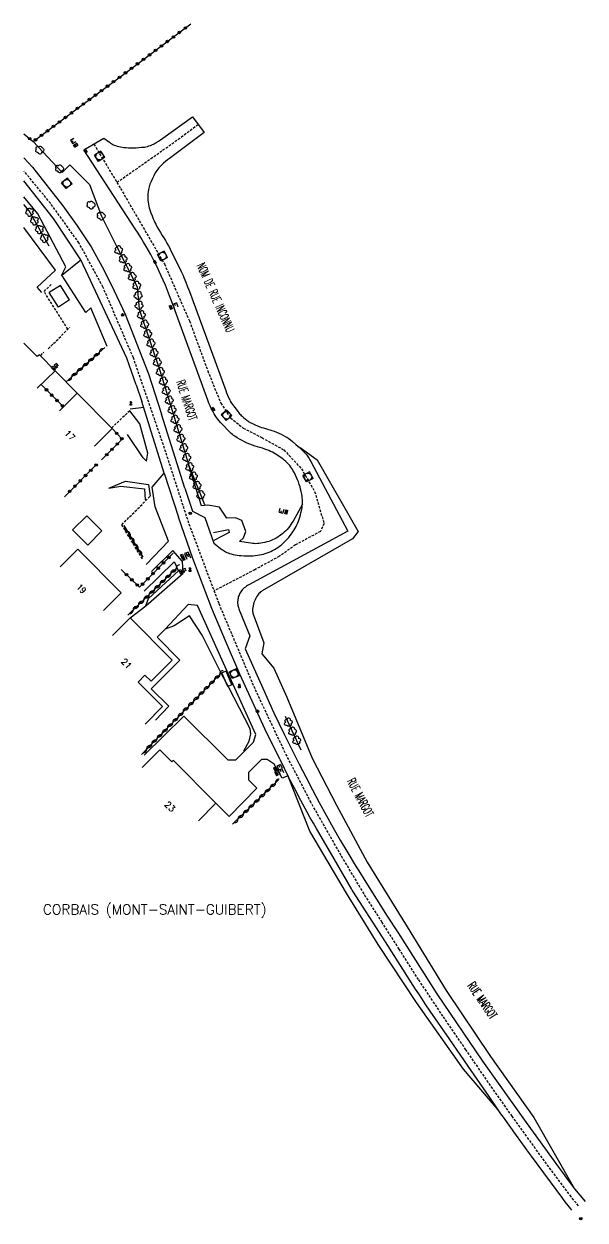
# Model space of a CAD drawing. Header units: millimetres. Extents: x 170000 to 170493, y 147002 to 147997.
# Drawn here: x 170000 to 170112.5, y 147683.9 to 147923.7 of the extents above; entities that cross this region are included whole.
import ezdxf
from ezdxf.enums import TextEntityAlignment as Align

# ---------------------------------------------------------------- set-up
doc = ezdxf.new("R2010")
doc.units = ezdxf.units.MM
doc.linetypes.add('DASHED', pattern=[0.75, 0.5, -0.25])
doc.layers.get('0').update_dxf_attribs({"linetype": 'CONTINUOUS'})
for name, color, linetype in [('w0001', 6, 'DASHED'), ('w0008', 7, 'CONTINUOUS'), ('w0014', 7, 'CONTINUOUS'), ('w0100', 7, 'CONTINUOUS'), ('w0103', 1, 'CONTINUOUS'), ('w0112', 1, 'DASHED'), ('w0210', 2, 'CONTINUOUS'), ('w0211', 2, 'CONTINUOUS'), ('w0212', 2, 'CONTINUOUS'), ('w0213', 2, 'CONTINUOUS'), ('w0300', 7, 'CONTINUOUS'), ('w0301', 7, 'CONTINUOUS'), ('w0302', 3, 'CONTINUOUS'), ('w0310', 3, 'CONTINUOUS'), ('w0322', 7, 'CONTINUOUS'), ('w0323', 7, 'CONTINUOUS'), ('w0400', 7, 'CONTINUOUS'), ('w0420', 7, 'CONTINUOUS'), ('w0425', 7, 'CONTINUOUS'), ('w0430', 7, 'CONTINUOUS'), ('w0432', 7, 'CONTINUOUS'), ('w0856', 7, 'CONTINUOUS'), ('w0980', 7, 'CONTINUOUS'), ('w0989', 7, 'CONTINUOUS'), ('w0991', 7, 'CONTINUOUS')]:
    doc.layers.add(name, color=color, linetype=linetype)
doc.styles.get("Standard").update_dxf_attribs({"font": 'romans.shx', "width": 0.85})

# ---------------------------------------------------------------- blocks, each defined once
blk = doc.blocks.new('T430')
for p, q in [((-0.4, 1.4), (0.4, 1.4)), ((-0.4, 1.4), (-0.4, 0.6)), ((-0.4, 1), (0, 1)), ((-0.4, 0.6), (0.4, 0.6)), ((-0.4, 0.2), (0.4, 0.2)), ((-0.4, -0.2), (-0.4, 0.2)), ((-0.4, -0.2), (0.4, 0.2)), ((0.4, 0.2), (0.4, -0.2)), ((-0.4, -0.2), (0.4, -0.2))]:
    blk.add_line(p, q)
blk = doc.blocks.new('T420')
for p, q in [((0.75, 0.75), (-0.75, 0.75)), ((-0.75, 0.75), (-0.75, -0.75)), ((0.75, 0.75), (0.75, -0.75)), ((0.75, -0.75), (-0.75, -0.75))]:
    blk.add_line(p, q)
blk.add_ellipse((0, 0), major_axis=(-0.53, 0.53), ratio=1, start_param=3.926991, end_param=10.210176)
blk = doc.blocks.new('T400')
for p, q in [((-0.15, 0.3), (0.15, 0.3)), ((-0.15, -0.25), (-0.15, 0.3)), ((-0.15, 0.15), (0.15, 0.15)), ((-0.15, 0), (0.15, 0)), ((0.15, 0.3), (0.15, -0.25)), ((-0.15, -0.15), (0.15, -0.15)), ((-0.15, -0.25), (-0.15, -0.3)), ((-0.15, -0.3), (0.15, -0.3)), ((0.15, -0.3), (0.15, -0.25))]:
    blk.add_line(p, q)
blk = doc.blocks.new('T856')
for p, q in [((-0.125, 0), (0.125, 0)), ((0, 0.125), (0, -0.125))]:
    blk.add_line(p, q)
blk.add_ellipse((0, 0), major_axis=(-0.177, 0.177), ratio=1, start_param=3.9269908, end_param=10.2101761)
blk = doc.blocks.new('T432')
for p, q in [((-0.4, 0.2), (0.4, 0.2)), ((-0.4, -0.2), (-0.4, 0.2)), ((-0.4, -0.2), (0.4, 0.2)), ((0.3, 1.1), (-0.3, 1.1)), ((-0.3, 1.1), (-0.3, 0.5)), ((-0.3, 0.5), (0.3, 0.5)), ((0.3, 0.8), (0, 0.8)), ((0.3, 0.5), (0.3, 0.8)), ((0.4, 0.2), (0.4, -0.2)), ((-0.4, -0.2), (0.4, -0.2))]:
    blk.add_line(p, q)
blk = doc.blocks.new('T425')
for p, q in [((-0.15, 0.6), (0.15, 0.6)), ((-0.15, 0.6), (-0.15, 0.3)), ((-0.15, 0.3), (0.15, 0.3)), ((-0.15, 0.15), (0.15, 0.15)), ((-0.15, -0.15), (-0.15, 0.15)), ((0, 0.45), (0.15, 0.45)), ((0.15, 0.45), (0.15, 0.3)), ((0.15, 0.15), (0.15, -0.15)), ((0.15, -0.15), (-0.15, -0.15))]:
    blk.add_line(p, q)
blk.add_ellipse((0, 0), major_axis=(-0.106, 0.106), ratio=1, start_param=3.926991, end_param=10.210176)
blk = doc.blocks.new('T301')
for p, q in [((-0.8, 0.51), (-0.86, 0.34)), ((-0.86, 0.34), (-0.86, 0.17)), ((-0.86, 0.17), (-0.74, 0.06)), ((-0.69, 0.63), (-0.8, 0.51)), ((-0.8, -0.06), (-0.74, 0.06)), ((-0.74, 0.06), (-0.69, 0.11)), ((-0.57, 0.69), (-0.69, 0.63)), ((-0.46, 0.69), (-0.57, 0.69)), ((-0.29, 0.63), (-0.46, 0.69)), ((-0.29, 0.63), (-0.17, 0.74)), ((-0.23, 0.57), (-0.29, 0.63)), ((-0.17, 0.74), (-0.06, 0.8)), ((-0.06, 0.8), (0.06, 0.8)), ((0.06, 0.8), (0.23, 0.74)), ((0.23, 0.74), (0.34, 0.63)), ((0.34, 0.63), (0.4, 0.51)), ((0.46, 0.46), (0.34, 0.46)), ((0.4, 0.51), (0.4, 0.46)), ((0.57, 0.4), (0.46, 0.46)), ((0.57, 0.4), (0.69, 0.29)), ((0.69, 0.29), (0.74, 0.17)), ((0.74, 0.06), (0.69, -0.17)), ((0.74, 0.17), (0.74, 0.06)), ((-0.8, -0.17), (-0.8, -0.06)), ((-0.8, -0.23), (-0.8, -0.17)), ((-0.74, -0.34), (-0.8, -0.23)), ((-0.69, -0.4), (-0.74, -0.34)), ((-0.51, -0.46), (-0.69, -0.4)), ((-0.4, -0.46), (-0.51, -0.46)), ((-0.4, -0.46), (-0.34, -0.46)), ((-0.34, -0.46), (-0.34, -0.4)), ((-0.34, -0.51), (-0.34, -0.46)), ((-0.29, -0.63), (-0.34, -0.51)), ((-0.17, -0.74), (-0.29, -0.63)), ((-0.06, -0.8), (-0.17, -0.74)), ((0.06, -0.8), (-0.06, -0.8)), ((0.17, -0.74), (0.06, -0.8)), ((0.23, -0.69), (0.17, -0.74)), ((0.29, -0.46), (0.23, -0.46)), ((0.29, -0.63), (0.23, -0.69)), ((0.46, -0.4), (0.29, -0.46)), ((0.34, -0.51), (0.29, -0.63)), ((0.34, -0.51), (0.34, -0.46)), ((0.57, -0.34), (0.46, -0.4)), ((0.63, -0.29), (0.57, -0.34)), ((0.69, -0.17), (0.63, -0.29))]:
    blk.add_line(p, q)
blk = doc.blocks.new('T300')
for p, q in [((-0.8, 0.51), (-0.86, 0.34)), ((-0.86, 0.34), (-0.86, 0.17)), ((-0.86, 0.17), (-0.74, 0.06)), ((-0.69, 0.63), (-0.8, 0.51)), ((-0.8, -0.06), (-0.74, 0.06)), ((-0.74, 0.06), (-0.69, 0.11)), ((-0.57, 0.69), (-0.69, 0.63)), ((-0.46, 0.69), (-0.57, 0.69)), ((-0.29, 0.63), (-0.46, 0.69)), ((-0.29, 0.63), (-0.17, 0.74)), ((-0.23, 0.57), (-0.29, 0.63)), ((-0.17, 0.74), (-0.06, 0.8)), ((-0.06, 0.8), (0.06, 0.8)), ((0.06, 0.8), (0.23, 0.74)), ((0.23, 0.74), (0.34, 0.63)), ((0.34, 0.63), (0.4, 0.51)), ((0.46, 0.46), (0.34, 0.46)), ((0.4, 0.51), (0.4, 0.46)), ((0.57, 0.4), (0.46, 0.46)), ((0.57, 0.4), (0.69, 0.29)), ((0.69, 0.29), (0.74, 0.17)), ((0.74, 0.06), (0.69, -0.17)), ((0.74, 0.17), (0.74, 0.06)), ((-0.8, -0.17), (-0.8, -0.06)), ((-0.8, -0.23), (-0.8, -0.17)), ((-0.74, -0.34), (-0.8, -0.23)), ((-0.69, -0.4), (-0.74, -0.34)), ((-0.51, -0.46), (-0.69, -0.4)), ((-0.4, -0.46), (-0.51, -0.46)), ((-0.4, -0.46), (-0.34, -0.46)), ((-0.34, -0.46), (-0.34, -0.4)), ((-0.34, -0.51), (-0.34, -0.46)), ((-0.29, -0.63), (-0.34, -0.51)), ((-0.17, -0.74), (-0.29, -0.63)), ((-0.06, -0.8), (-0.17, -0.74)), ((0.06, -0.8), (-0.06, -0.8)), ((0.17, -0.74), (0.06, -0.8)), ((0.23, -0.69), (0.17, -0.74)), ((0.29, -0.46), (0.23, -0.46)), ((0.29, -0.63), (0.23, -0.69)), ((0.46, -0.4), (0.29, -0.46)), ((0.34, -0.51), (0.29, -0.63)), ((0.34, -0.51), (0.34, -0.46)), ((0.57, -0.34), (0.46, -0.4)), ((0.63, -0.29), (0.57, -0.34)), ((0.69, -0.17), (0.63, -0.29))]:
    blk.add_line(p, q)
blk = doc.blocks.new('t322o')
at = {"color": 0, "linetype": 'Continuous'}
for radius in [0.25, 0.15]:
    blk.add_circle((0, 0), radius, dxfattribs=at)
blk = doc.blocks.new('t310o')
at = {"color": 0, "linetype": 'Continuous'}
for centre, start, end in [((-0.5, 0.38), 216.8699, 323.1304), ((0.5, -0.37), 36.8699, 143.1303)]:
    blk.add_arc(centre, 0.625, start, end, dxfattribs=at)
blk = doc.blocks.new('t302o')
for p, q in [((-0.8, 0.51), (-0.86, 0.34)), ((-0.86, 0.34), (-0.86, 0.17)), ((-0.86, 0.17), (-0.74, 0.06)), ((-0.69, 0.63), (-0.8, 0.51)), ((-0.8, -0.06), (-0.74, 0.06)), ((-0.74, 0.06), (-0.69, 0.11)), ((-0.57, 0.69), (-0.69, 0.63)), ((-0.46, 0.69), (-0.57, 0.69)), ((-0.29, 0.63), (-0.46, 0.69)), ((-0.29, 0.63), (-0.17, 0.74)), ((-0.23, 0.57), (-0.29, 0.63)), ((-0.17, 0.74), (-0.06, 0.8)), ((-0.06, 0.8), (0.06, 0.8)), ((0.06, 0.8), (0.23, 0.74)), ((0.23, 0.74), (0.34, 0.63)), ((0.34, 0.63), (0.4, 0.51)), ((0.46, 0.46), (0.34, 0.46)), ((0.4, 0.51), (0.4, 0.46)), ((0.57, 0.4), (0.46, 0.46)), ((0.57, 0.4), (0.69, 0.29)), ((0.69, 0.29), (0.74, 0.17)), ((0.74, 0.06), (0.69, -0.17)), ((0.74, 0.17), (0.74, 0.06)), ((-0.8, -0.17), (-0.8, -0.06)), ((-0.8, -0.23), (-0.8, -0.17)), ((-0.74, -0.34), (-0.8, -0.23)), ((-0.69, -0.4), (-0.74, -0.34)), ((-0.51, -0.46), (-0.69, -0.4)), ((-0.4, -0.46), (-0.51, -0.46)), ((-0.4, -0.46), (-0.34, -0.46)), ((-0.34, -0.46), (-0.34, -0.4)), ((-0.34, -0.51), (-0.34, -0.46)), ((-0.29, -0.63), (-0.34, -0.51)), ((-0.17, -0.74), (-0.29, -0.63)), ((-0.06, -0.8), (-0.17, -0.74)), ((0.06, -0.8), (-0.06, -0.8)), ((0.17, -0.74), (0.06, -0.8)), ((0.23, -0.69), (0.17, -0.74)), ((0.29, -0.46), (0.23, -0.46)), ((0.29, -0.63), (0.23, -0.69)), ((0.46, -0.4), (0.29, -0.46)), ((0.34, -0.51), (0.29, -0.63)), ((0.34, -0.51), (0.34, -0.46)), ((0.57, -0.34), (0.46, -0.4)), ((0.63, -0.29), (0.57, -0.34)), ((0.69, -0.17), (0.63, -0.29))]:
    blk.add_line(p, q)
blk = doc.blocks.new('t323o')
at = {"color": 0, "linetype": 'Continuous'}
for radius in [0.25, 0.15]:
    blk.add_circle((0, 0), radius, dxfattribs=at)

msp = doc.modelspace()

# ---------------------------------------------------------------- linework, layer by layer
at = {"layer": 'w0001'}
for points in [[(170034.96, 147903.48), (170031.28, 147900.74), (170027.66, 147898.17)], [(170014.02, 147899.6), (170019.38, 147890.7), (170028.16, 147875.56), (170033.2, 147864.13), (170036.85, 147854.16), (170039.46, 147847.66), (170041.44, 147844.69), (170043.96, 147842.66), (170047.7, 147840.74), (170052.13, 147838.29), (170055.65, 147834.5), (170058.3, 147829.94), (170060.18, 147823.51), (170059.44, 147821.93), (170054.48, 147819.24), (170051.23, 147816.94), (170046.27, 147814.25)], [(170027.66, 147898.17), (170018.67, 147891.87)], [(170109.74, 147688.52), (170105.69, 147693.93), (170101.24, 147700.04), (170097.9, 147704.69), (170093.55, 147710.84), (170088.64, 147718), (170084.03, 147724.73), (170079.15, 147732.06), (170075.27, 147738.17), (170071.82, 147743.54), (170068.58, 147748.63), (170063.6, 147756.98), (170057.59, 147767.53), (170052.41, 147777.52), (170046.34, 147790.35), (170039.12, 147807.46), (170033.08, 147823.58), (170027.96, 147839.31), (170021.94, 147856.76), (170015.85, 147870.95), (170011.04, 147879.79), (170005.33, 147887.73), (170000, 147894.19)], [(170046.27, 147814.25), (170038.16, 147810.02)], [(170111.21, 147686.7), (170109.74, 147688.52)]]:
    msp.add_lwpolyline(points, dxfattribs=at)
at = {"layer": 'w0008'}
for points in [[(170036.27, 147824.75), (170038.08, 147819.61), (170039.71, 147818.33), (170039.94, 147818.16), (170040.18, 147818.01), (170040.42, 147817.87), (170040.68, 147817.74), (170040.94, 147817.63), (170041.21, 147817.53), (170041.59, 147817.42), (170041.97, 147817.32), (170042.36, 147817.24), (170042.75, 147817.17), (170043.15, 147817.12), (170043.55, 147817.09), (170044.15, 147817.06), (170044.76, 147817.04), (170045.37, 147817.05), (170045.98, 147817.07), (170046.4, 147817.1), (170046.81, 147817.15), (170047.22, 147817.21), (170047.64, 147817.29), (170048.02, 147817.38), (170048.4, 147817.49), (170048.78, 147817.62), (170049.15, 147817.76), (170049.51, 147817.92), (170049.87, 147818.09), (170050.22, 147818.28), (170050.57, 147818.49), (170050.91, 147818.71), (170051.25, 147818.95), (170051.57, 147819.21), (170051.88, 147819.47), (170052.18, 147819.75), (170052.47, 147820.04), (170052.78, 147820.38), (170053.09, 147820.73), (170053.38, 147821.1), (170053.66, 147821.47), (170053.92, 147821.85), (170054.18, 147822.24), (170054.38, 147822.58), (170054.57, 147822.93), (170054.75, 147823.28), (170054.91, 147823.64), (170055.06, 147824.01), (170055.19, 147824.39), (170055.32, 147824.8), (170055.45, 147825.23), (170055.56, 147825.65), (170055.66, 147826.08), (170055.72, 147826.41), (170055.78, 147826.73), (170055.82, 147827.06), (170055.85, 147827.39), (170055.86, 147827.7), (170055.86, 147828.01), (170055.85, 147828.32), (170055.82, 147828.63), (170055.78, 147828.94), (170055.7, 147829.43), (170055.6, 147829.92), (170055.48, 147830.41), (170055.36, 147830.89), (170055.21, 147831.37), (170055.06, 147831.85), (170054.88, 147832.31), (170054.69, 147832.77), (170054.48, 147833.22), (170054.25, 147833.66), (170054, 147834.09), (170053.74, 147834.52), (170053.52, 147834.83), (170053.29, 147835.14), (170053.04, 147835.43), (170052.77, 147835.72), (170052.49, 147835.98), (170052.2, 147836.24), (170051.9, 147836.47), (170051.4, 147836.83), (170050.89, 147837.17), (170050.37, 147837.49), (170049.84, 147837.8), (170049.47, 147837.99), (170049.1, 147838.17), (170048.71, 147838.32), (170048.32, 147838.46), (170047.82, 147838.62), (170047.31, 147838.76), (170046.85, 147838.89), (170046.39, 147839.03), (170045.85, 147839.22), (170045.31, 147839.43), (170044.79, 147839.66), (170044.26, 147839.9), (170043.76, 147840.15), (170043.26, 147840.42), (170042.77, 147840.71), (170042.29, 147841.01), (170042.05, 147841.18), (170041.81, 147841.37), (170041.59, 147841.57), (170040.85, 147842.29), (170040.13, 147843.03), (170039.42, 147843.78), (170039.13, 147844.1), (170038.86, 147844.44), (170038.6, 147844.79), (170038.36, 147845.15), (170038.14, 147845.53), (170037.85, 147846.05), (170037.58, 147846.58), (170037.33, 147847.12), (170037.1, 147847.67), (170036.89, 147848.22), (170029.57, 147868.16), (170029.18, 147869.2), (170028.78, 147870.24), (170028.36, 147871.28), (170027.92, 147872.31), (170027.53, 147873.2), (170027.13, 147874.08), (170026.71, 147874.96), (170026.27, 147875.84), (170025.85, 147876.65), (170025.42, 147877.46), (170024.98, 147878.26), (170024.52, 147879.06), (170024, 147879.95), (170023.46, 147880.84), (170022.9, 147881.72), (170022.34, 147882.6), (170012.02, 147898.43), (170016.03, 147900.77), (170017.13, 147899.97), (170017.36, 147899.81), (170017.6, 147899.66), (170017.85, 147899.53), (170018.11, 147899.41), (170018.37, 147899.31), (170018.69, 147899.2), (170019.02, 147899.11), (170019.35, 147899.03), (170019.69, 147898.97), (170020.03, 147898.92), (170020.5, 147898.88), (170020.98, 147898.85), (170021.46, 147898.84), (170021.94, 147898.84), (170022.49, 147898.86), (170023.05, 147898.9), (170023.6, 147898.95), (170024.16, 147899.01), (170024.46, 147899.06), (170024.77, 147899.13), (170025.07, 147899.22), (170025.36, 147899.33), (170025.64, 147899.45), (170026.1, 147899.68), (170026.55, 147899.92), (170026.99, 147900.18), (170027.42, 147900.46), (170027.85, 147900.76), (170033.78, 147905.06), (170036.15, 147901.9), (170029.18, 147896.73), (170028.78, 147896.42), (170028.38, 147896.1), (170028, 147895.76), (170027.63, 147895.42), (170027.27, 147895.06), (170027.06, 147894.82), (170026.86, 147894.58), (170026.68, 147894.33), (170026.5, 147894.07), (170026.35, 147893.8), (170026.06, 147893.25), (170025.78, 147892.69), (170025.52, 147892.12), (170025.27, 147891.55), (170025.17, 147891.29), (170025.09, 147891.03), (170025.02, 147890.76), (170024.97, 147890.48), (170024.91, 147890.05), (170024.87, 147889.62), (170024.85, 147889.19), (170024.85, 147888.76), (170024.87, 147888.33), (170024.91, 147887.94), (170024.96, 147887.56), (170025.04, 147887.18), (170025.13, 147886.81), (170025.25, 147886.44), (170025.46, 147885.82), (170025.69, 147885.2), (170025.93, 147884.59), (170026.09, 147884.24), (170026.25, 147883.89), (170026.43, 147883.54), (170026.74, 147882.97), (170027.06, 147882.41), (170027.4, 147881.85), (170027.74, 147881.3), (170028.07, 147880.79), (170028.38, 147880.26), (170028.68, 147879.73), (170028.97, 147879.2), (170029.23, 147878.7), (170029.49, 147878.2), (170030.51, 147876.14), (170031.52, 147874.08), (170031.72, 147873.67), (170031.9, 147873.26), (170032.08, 147872.84), (170032.45, 147871.9), (170032.81, 147870.96), (170033.17, 147870.02), (170040.46, 147850.19), (170040.65, 147849.71), (170040.84, 147849.24), (170041.05, 147848.77), (170041.26, 147848.3), (170041.38, 147848.07), (170041.51, 147847.85), (170041.65, 147847.62), (170041.8, 147847.41), (170042.27, 147846.78), (170042.75, 147846.15), (170043.25, 147845.53), (170043.4, 147845.35), (170043.56, 147845.19), (170043.73, 147845.02), (170044.03, 147844.76), (170044.35, 147844.5), (170044.67, 147844.25), (170044.9, 147844.09), (170045.13, 147843.94), (170045.38, 147843.8), (170045.86, 147843.56), (170046.34, 147843.32), (170046.82, 147843.12), (170047.31, 147842.93), (170047.67, 147842.8), (170048.04, 147842.69), (170048.41, 147842.58), (170048.85, 147842.46), (170049.29, 147842.33), (170049.73, 147842.18), (170050.21, 147842.01), (170050.67, 147841.82), (170051.14, 147841.62), (170051.6, 147841.41), (170052.07, 147841.18), (170052.52, 147840.93), (170052.72, 147840.82), (170052.92, 147840.69), (170053.1, 147840.55), (170053.83, 147839.96), (170054.54, 147839.37), (170055.25, 147838.76), (170055.53, 147838.51), (170055.81, 147838.24), (170056.07, 147837.97), (170056.32, 147837.69), (170056.57, 147837.4), (170056.78, 147837.13), (170056.98, 147836.85), (170057.17, 147836.57), (170057.35, 147836.27), (170057.52, 147835.97), (170064.96, 147822), (170045.1, 147811.24), (170044.86, 147811.1), (170044.62, 147810.95), (170044.4, 147810.78), (170044.18, 147810.6), (170043.98, 147810.4), (170043.78, 147810.2), (170043.63, 147810.01), (170043.49, 147809.82), (170043.36, 147809.62), (170043.24, 147809.4), (170043.14, 147809.18), (170043.06, 147808.96), (170042.99, 147808.74), (170042.93, 147808.51), (170042.89, 147808.28), (170042.87, 147808.05), (170042.85, 147807.82), (170042.85, 147807.58), (170042.87, 147807.35), (170042.9, 147807.11), (170042.94, 147806.88), (170043, 147806.65), (170043.07, 147806.43), (170043.15, 147806.21), (170045.29, 147801), (170044.38, 147798.38), (170047.29, 147791.85)], [(170000, 147896.85), (170001.73, 147894.98), (170007.81, 147887.24), (170010.65, 147883.2), (170013.46, 147879), (170016.03, 147874.39), (170018.08, 147870.2)], [(170022.53, 147851.33), (170020.61, 147856.68), (170011.44, 147876.38), (170005.9, 147884.69), (170000.01, 147892.25), (170000, 147892.26)], [(170018.08, 147870.2), (170020.27, 147865.52)], [(170020.27, 147865.52), (170024.98, 147853.55), (170027.62, 147845.43)], [(170022.53, 147851.33), (170023.62, 147847.99)], [(170028.13, 147833.63), (170023.62, 147847.99)], [(170032.29, 147830.63), (170027.62, 147845.43)], [(170028.13, 147833.63), (170031, 147824.78)], [(170032.29, 147830.63), (170033.81, 147825.98), (170036.27, 147824.75)], [(170051.31, 147776.27), (170048.3, 147782.33), (170043.3, 147793.34), (170040.39, 147800.01), (170037.7, 147806.47), (170033.87, 147816.53), (170031, 147824.78)], [(170047.29, 147791.85), (170048.23, 147789.76), (170049.16, 147787.66), (170050.12, 147785.58), (170051.1, 147783.5), (170052.11, 147781.44), (170053.12, 147779.38), (170055.19, 147775.28), (170056.51, 147772.71), (170057.85, 147770.14), (170059.2, 147767.58), (170060.59, 147765.04), (170062, 147762.51), (170063.44, 147760), (170064.92, 147757.51), (170066.42, 147755.03), (170067.47, 147753.32), (170068.54, 147751.61), (170070.69, 147748.21), (170072.85, 147744.82), (170075.02, 147741.42)], [(170051.31, 147776.27), (170053.07, 147772.67)], [(170109.89, 147685.83), (170109.64, 147686.13), (170109.1, 147686.81), (170108.56, 147687.5), (170108.04, 147688.2), (170101.8, 147696.64), (170101.37, 147697.22), (170098.76, 147700.84), (170096.15, 147704.46), (170095.63, 147705.19), (170095.11, 147705.94), (170093.26, 147708.64), (170089.1, 147714.7), (170085.29, 147720.24), (170081.46, 147725.77), (170080.62, 147727.01), (170079.78, 147728.26), (170079.16, 147729.2), (170078.55, 147730.15), (170075.52, 147734.91), (170072.48, 147739.66), (170068.63, 147745.66), (170065.97, 147749.8), (170065.83, 147750.02), (170065.7, 147750.25), (170062.18, 147756.3), (170058.67, 147762.35), (170058.04, 147763.43), (170057.43, 147764.53), (170056.82, 147765.63), (170055.56, 147767.97), (170054.31, 147770.32), (170053.07, 147772.67)], [(170075.02, 147741.42), (170082.78, 147729.22), (170091.98, 147715.75), (170100.69, 147703.45), (170107.18, 147694.46), (170107.97, 147693.37), (170108.78, 147692.29), (170109.59, 147691.22), (170110.39, 147690.13)], [(170110.39, 147690.13), (170112.52, 147687.57)]]:
    msp.add_lwpolyline(points, dxfattribs=at)
at = {"layer": 'w0014'}
for points in [[(170016.68, 147859.01), (170013.39, 147866.77), (170012.39, 147865.85), (170007.59, 147873.29), (170011.44, 147876.38)], [(170024.03, 147846.75), (170021.29, 147846.46)], [(170024.52, 147815.32), (170028.96, 147819.96), (170029.01, 147820.01), (170026.29, 147826.89), (170025.7, 147830.84), (170028.13, 147833.63)], [(170021.29, 147804.6), (170024.45, 147807), (170031.95, 147813.55), (170031.77, 147815.9), (170029.87, 147818.12), (170025.61, 147813.87)], [(170024.14, 147777.09), (170032.09, 147784.92), (170040.87, 147776.14), (170042.46, 147776.14), (170046.01, 147779.66), (170046.47, 147781.21), (170040.33, 147794.77), (170034.79, 147807.1), (170032.92, 147807.25), (170028.3, 147802.35), (170026.71, 147800.74), (170031.24, 147796.13), (170025.54, 147790.4), (170029.03, 147786.87), (170026.4, 147784.06)], [(170052.99, 147772.9), (170051.76, 147772.46), (170050.16, 147775.29), (170048.76, 147776.23), (170047.65, 147776.23), (170045, 147773.6), (170045.02, 147772.15), (170046.73, 147770.46), (170041.13, 147764.77), (170038.51, 147767.46)]]:
    msp.add_lwpolyline(points, dxfattribs=at)
at = {"layer": 'w0100'}
for points in [[(170002.66, 147857.03), (170000, 147859.66)], [(170003.14, 147857.36), (170002.66, 147857.03)], [(170006.25, 147854.15), (170003.14, 147857.36)], [(170002.66, 147850.68), (170006.25, 147854.15)], [(170010.65, 147849.67), (170007.11, 147846.13)], [(170017.7, 147842.59), (170010.65, 147849.67)], [(170014.16, 147839.06), (170017.7, 147842.59)], [(170010.83, 147818.38), (170007.28, 147814.86)], [(170019.5, 147809.63), (170010.83, 147818.38)], [(170015.96, 147806.11), (170019.5, 147809.63)], [(170021.29, 147804.6), (170017.75, 147801.07)], [(170029.74, 147796.13), (170021.29, 147804.6)], [(170025.5, 147791.88), (170029.74, 147796.13)], [(170024.27, 147793.09), (170022.9, 147791.72)], [(170024.27, 147793.09), (170025.5, 147791.88)], [(170027.82, 147786.81), (170022.9, 147791.72)], [(170024.29, 147783.27), (170027.82, 147786.81)], [(170027.23, 147778.17), (170023.72, 147774.61)], [(170029.68, 147775.76), (170027.23, 147778.17)], [(170029.99, 147775.99), (170029.68, 147775.76)], [(170038.51, 147767.46), (170029.99, 147775.99)], [(170034.98, 147763.93), (170038.51, 147767.46)]]:
    msp.add_lwpolyline(points, dxfattribs=at)
at = {"layer": 'w0103'}
for points in [[(170007.33, 147871.25), (170005.08, 147869.82)], [(170006.92, 147866.93), (170005.08, 147869.82)], [(170009.17, 147868.36), (170007.33, 147871.25)], [(170009.17, 147868.36), (170006.92, 147866.93)], [(170012.6, 147825.06), (170009.76, 147822.22)], [(170015.64, 147822.02), (170012.6, 147825.06)], [(170012.8, 147819.18), (170009.76, 147822.22)], [(170015.64, 147822.02), (170012.8, 147819.18)], [(170040.53, 147793.92), (170039.7, 147793.57)], [(170040.88, 147790.81), (170039.7, 147793.57)], [(170041.7, 147791.16), (170040.53, 147793.92)], [(170041.7, 147791.16), (170040.88, 147790.81)]]:
    msp.add_lwpolyline(points, dxfattribs=at)
at = {"layer": 'w0112'}
for points in [[(170004.04, 147870.06), (170005.59, 147871.56)], [(170008.83, 147862.47), (170004.04, 147870.06)], [(170004.88, 147858.57), (170009.2, 147862.84)], [(170003.38, 147857.21), (170003.99, 147857.88)], [(170021.23, 147846.13), (170017.62, 147842.72)], [(170023.75, 147816.42), (170019.61, 147823.28), (170025.29, 147828.95)]]:
    msp.add_lwpolyline(points, dxfattribs=at)
at = {"layer": 'w0210'}
for points in [[(170039.22, 147826.83), (170036.9, 147827.22), (170035.59, 147827.08), (170033.09, 147835.16)], [(170017.03, 147830.62), (170019.4, 147831.02), (170024.19, 147830.46), (170024.32, 147828.27)], [(170055.85, 147827.39), (170053.96, 147823.99), (170053.75, 147823.64), (170053.53, 147823.3), (170053.29, 147822.97), (170053.04, 147822.65), (170052.77, 147822.34), (170052.49, 147822.05), (170052.2, 147821.77), (170051.89, 147821.5), (170051.58, 147821.25), (170051.25, 147821.02), (170050.91, 147820.8), (170050.56, 147820.59), (170050.2, 147820.4), (170049.83, 147820.23), (170049.46, 147820.08), (170049.08, 147819.94), (170048.7, 147819.82), (170048.31, 147819.71), (170047.91, 147819.63), (170047.52, 147819.55), (170047.18, 147819.51), (170046.84, 147819.48), (170046.5, 147819.47), (170046.16, 147819.48), (170045.82, 147819.51), (170045.48, 147819.55), (170043.2, 147819.89), (170044.05, 147820.62), (170044.49, 147821.95), (170043.69, 147824.11), (170042.41, 147824.63), (170040.68, 147824.57), (170039.22, 147826.83)], [(170037.99, 147821.74), (170041.01, 147822.29), (170041.17, 147821.72), (170038.07, 147820.11)]]:
    msp.add_lwpolyline(points, dxfattribs=at)
at = {"layer": 'w0211'}
for points in [[(170001.86, 147900.09), (170007.67, 147893.89)], [(170007.67, 147893.89), (170009.23, 147895.47), (170013.13, 147891.47), (170015.55, 147885.14), (170018.48, 147879.25)], [(170006.36, 147874.34), (170000, 147882.84)], [(170003.6, 147869.84), (170002.67, 147870.89), (170006.36, 147874.34)], [(170024.56, 147836.05), (170023.91, 147836.7), (170020.75, 147841.35)], [(170055.38, 147838.77), (170058.79, 147836.29), (170067.03, 147821.95), (170065.86, 147820.43), (170047.8, 147810.04), (170047.62, 147809.92), (170047.44, 147809.79), (170047.28, 147809.64), (170047.13, 147809.49), (170046.99, 147809.32), (170046.81, 147809.06), (170046.64, 147808.8), (170046.49, 147808.53), (170046.35, 147808.25), (170046.23, 147807.96), (170046.12, 147807.65), (170046.03, 147807.34), (170045.95, 147807.02), (170045.9, 147806.7), (170045.86, 147806.37), (170045.85, 147806.17), (170045.86, 147805.96), (170045.89, 147805.76), (170045.93, 147805.56), (170045.99, 147805.36), (170048.14, 147799.6), (170047.71, 147797.41), (170050.13, 147794.53), (170052.7, 147788.69), (170057.78, 147776.47), (170062.69, 147767.08), (170068.83, 147755.61), (170076.85, 147742.67), (170084.68, 147729.86), (170093.55, 147716.66), (170102.25, 147704.41), (170110.39, 147690.13)], [(170024.45, 147807), (170025, 147808.47), (170031.01, 147814.05), (170030.27, 147815.67), (170030.03, 147815.75), (170024.12, 147809.96)], [(170044.13, 147777.97), (170045.16, 147779.9), (170045.53, 147781.32), (170045.34, 147782.34), (170041.1, 147790.62), (170039.52, 147793.52), (170035.74, 147801.11), (170033.17, 147804.99), (170030.1, 147802.99), (170028.3, 147802.35)], [(170095.11, 147705.94), (170088.17, 147714.1), (170078.74, 147727.47), (170071.05, 147739.14), (170064.67, 147749.39), (170057.36, 147761.83), (170053.07, 147772.67)]]:
    msp.add_lwpolyline(points, dxfattribs=at)
at = {"layer": 'w0212'}
for points in [[(170007.56, 147873.28), (170008.4, 147875.01), (170002.77, 147885.63), (170000, 147889.04)], [(170010.65, 147849.67), (170006.25, 147854.15)], [(170024.56, 147836.05), (170024.82, 147837.6), (170023.26, 147843.51), (170021.23, 147846.13)]]:
    msp.add_lwpolyline(points, dxfattribs=at)
at = {"layer": 'w0213'}
msp.add_lwpolyline([(170017.03, 147830.62), (170020.4, 147831.99), (170024.96, 147831.33), (170025.33, 147829.02)], dxfattribs=at)
at = {"layer": 'w0302'}
for points in [[(170005.08, 147879.1), (170001.07, 147886.21), (170000, 147887.51)], [(170018.48, 147879.25), (170022.71, 147870.96), (170023.13, 147866.52), (170027.26, 147854.19), (170029.71, 147846.18), (170033.09, 147835.16), (170036.19, 147827.3)], [(170052.4, 147784.87), (170055.53, 147778.12)]]:
    msp.add_lwpolyline(points, dxfattribs=at)
at = {"layer": 'w0310'}
for points in [[(170016.21, 147858.84), (170008.45, 147851.91)], [(170023.88, 147816.77), (170020.07, 147823.15)], [(170020.83, 147805.13), (170030.76, 147814.7)], [(170023.55, 147777.2), (170039.52, 147793.52)], [(170051.04, 147772.11), (170041.84, 147763.21)]]:
    msp.add_lwpolyline(points, dxfattribs=at)
at = {"layer": 'w0322'}
for points in [[(170000, 147901.62), (170001.86, 147900.09), (170010.63, 147906.67), (170020.29, 147913.83), (170033.47, 147923.69)], [(170007.87, 147846.96), (170003.46, 147851.38)], [(170015.55, 147836.28), (170019.71, 147840.45), (170017.67, 147842.58)], [(170008.11, 147828.9), (170014.64, 147835.42)]]:
    msp.add_lwpolyline(points, dxfattribs=at)
at = {"layer": 'w0323'}
msp.add_lwpolyline([(170029.93, 147817.59), (170023.18, 147810.74), (170019.48, 147814.31)], dxfattribs=at)

# ---------------------------------------------------------------- block references
at = {"layer": 'w0300'}
msp.add_blockref('T300', (170015.55, 147885.14), dxfattribs=at)
at = {"layer": 'w0301'}
for p in [(170003.22, 147898.37), (170007.18, 147894.63), (170013.51, 147887.34)]:
    msp.add_blockref('T301', p, dxfattribs=at)
at = {"layer": 'w0302'}
for p, rotation in [((170001.15, 147886.07), 119.428189332035), ((170002.13, 147884.33), 119.428189332035), ((170003.11, 147882.59), 119.428189332035), ((170004.1, 147880.84), 119.428189332035), ((170018.99, 147878.25), 297.0104549705817), ((170019.9, 147876.47), 297.0104549705817), ((170020.81, 147874.69), 297.0104549705817), ((170021.72, 147872.91), 297.0104549705817), ((170022.62, 147871.13), 297.0104549705817), ((170022.88, 147869.16), 275.4714077777042), ((170023.07, 147867.16), 275.4714077777042), ((170023.56, 147865.24), 288.5032444021198), ((170024.2, 147863.34), 288.5032444021198), ((170024.83, 147861.44), 288.5032444021198), ((170025.47, 147859.55), 288.5032444021198), ((170026.1, 147857.65), 288.5032444021198), ((170026.74, 147855.75), 288.5032444021198), ((170027.36, 147853.85), 287.0333954289653), ((170027.95, 147851.94), 287.0333954289653), ((170028.53, 147850.03), 287.0333954289653), ((170029.12, 147848.12), 287.0333954289653), ((170029.71, 147846.21), 287.0333954289653), ((170030.29, 147844.29), 287.0333954282121), ((170030.88, 147842.38), 287.0333954282121), ((170031.46, 147840.47), 287.0333954282121), ((170032.05, 147838.56), 287.0333954282121), ((170032.63, 147836.64), 287.0333954282121), ((170033.25, 147834.74), 291.4987140527484), ((170033.99, 147832.88), 291.4987140527484), ((170034.72, 147831.02), 291.4987140527484), ((170035.45, 147829.16), 291.4987140527484), ((170053.01, 147783.56), 294.8991218724965), ((170053.85, 147781.75), 294.8991218724965), ((170054.69, 147779.93), 294.8991218724965)]:
    msp.add_blockref('t302o', p, dxfattribs=dict(at, rotation=rotation))
at = {"layer": 'w0310'}
for p, rotation in [((170014.05, 147856.9), 221.7340540986713), ((170015.17, 147857.9), 221.7340540986713), ((170011.81, 147854.91), 221.7340540986713), ((170012.93, 147855.9), 221.7340540986713), ((170009.57, 147852.91), 221.7340540986713), ((170010.69, 147853.91), 221.7340540986713), ((170020.8, 147821.92), 120.8569224195215), ((170021.57, 147820.63), 120.8569224195215), ((170022.34, 147819.35), 120.8569224195215), ((170023.11, 147818.06), 120.8569224195215), ((170029.46, 147813.46), 43.95706445780539), ((170030.54, 147814.5), 43.95706445780539), ((170027.3, 147811.38), 43.95706445780539), ((170028.38, 147812.42), 43.95706445780539), ((170025.14, 147809.29), 43.95706445780539), ((170026.22, 147810.34), 43.95706445780539), ((170021.9, 147806.17), 43.95706445780539), ((170022.98, 147807.21), 43.95706445780539), ((170024.06, 147808.25), 43.95706445780539), ((170038.24, 147792.21), 45.60518686862754), ((170039.29, 147793.28), 45.60518686862754), ((170036.14, 147790.06), 45.60518686862754), ((170037.19, 147791.14), 45.60518686862754), ((170034.04, 147787.92), 45.60518686862754), ((170035.09, 147788.99), 45.60518686862754), ((170030.9, 147784.7), 45.60518686862754), ((170031.94, 147785.78), 45.60518686862754), ((170032.99, 147786.85), 45.60518686862754), ((170028.8, 147782.56), 45.60518686862754), ((170029.85, 147783.63), 45.60518686862754), ((170026.7, 147780.42), 45.60518686862754), ((170027.75, 147781.49), 45.60518686862754), ((170024.6, 147778.27), 45.60518686862754), ((170025.65, 147779.35), 45.60518686862754), ((170049.39, 147770.51), 224.0689242536364), ((170050.46, 147771.55), 224.0689242536364), ((170047.23, 147768.42), 224.0689242536364), ((170048.31, 147769.47), 224.0689242536364), ((170044, 147765.29), 224.0689242536364), ((170045.08, 147766.34), 224.0689242536364), ((170046.15, 147767.38), 224.0689242536364), ((170042.92, 147764.25), 224.0689242536364)]:
    msp.add_blockref('t310o', p, dxfattribs=dict(at, rotation=rotation))
at = {"layer": 'w0322'}
for p, rotation in [((170031.18, 147921.98), 36.81838457227592), ((170032.38, 147922.88), 36.81838457227592), ((170028.78, 147920.18), 36.81838457227592), ((170029.98, 147921.08), 36.81838457227592), ((170025.18, 147917.48), 36.81838457227592), ((170026.38, 147918.38), 36.81838457227592), ((170027.58, 147919.28), 36.81838457227592), ((170021.57, 147914.79), 36.81838457227592), ((170022.77, 147915.68), 36.81838457227592), ((170023.97, 147916.58), 36.81838457227592), ((170019.17, 147912.99), 36.52204830156638), ((170020.37, 147913.89), 36.81838457227592), ((170015.55, 147910.32), 36.52204830156638), ((170016.76, 147911.21), 36.52204830156638), ((170017.96, 147912.1), 36.52204830156638), ((170011.93, 147907.64), 36.52204830156638), ((170013.14, 147908.53), 36.52204830156638), ((170014.35, 147909.42), 36.52204830156638), ((170008.33, 147904.94), 36.88897401108829), ((170009.53, 147905.85), 36.88897401108829), ((170010.73, 147906.75), 36.52204830156638), ((170005.93, 147903.14), 36.88897401108829), ((170007.13, 147904.04), 36.88897401108829), ((170001.16, 147900.67), 320.454473384956), ((170002.33, 147900.44), 36.88897401108829), ((170003.53, 147901.34), 36.88897401108829), ((170004.73, 147902.24), 36.88897401108829), ((170004.52, 147850.32), 134.8346317347101), ((170005.58, 147849.26), 134.8346317347101), ((170006.64, 147848.19), 134.8346317347101), ((170007.69, 147847.13), 134.8346317347101), ((170018.59, 147841.61), 133.6590551175224), ((170019.63, 147840.53), 133.6590551175224), ((170017.66, 147838.4), 45.08985327582589), ((170018.72, 147839.46), 45.08985327582589), ((170016.61, 147837.34), 45.08985327582589), ((170012.36, 147833.14), 44.90395129529393), ((170013.42, 147834.2), 44.90395129529393), ((170014.48, 147835.26), 44.90395129529393), ((170010.23, 147831.02), 44.90395129529393), ((170011.3, 147832.08), 44.90395129529393), ((170009.17, 147829.96), 44.90395129529393)]:
    msp.add_blockref('t322o', p, dxfattribs=dict(at, rotation=rotation))
at = {"layer": 'w0323'}
for p, rotation in [((170029.05, 147816.69), 225.4249595384307), ((170026.95, 147814.56), 225.4249595384307), ((170028, 147815.63), 225.4249595384307), ((170020.56, 147813.27), 136.051576131371), ((170021.64, 147812.22), 136.051576131371), ((170024.84, 147812.42), 225.4249595384307), ((170025.89, 147813.49), 225.4249595384307), ((170022.72, 147811.18), 136.051576131371), ((170023.79, 147811.35), 225.4249595384307)]:
    msp.add_blockref('t323o', p, dxfattribs=dict(at, rotation=rotation))
at = {"layer": 'w0400'}
for p, rotation in [((170012.36, 147898.18), 213.114896609435), ((170026.27, 147875.91), 207.2448249884295), ((170037.98, 147846.42), 206.8426524495967)]:
    msp.add_blockref('T400', p, dxfattribs=dict(at, rotation=rotation))
at = {"layer": 'w0420'}
for p, rotation in [((170015.19, 147897.17), 303.1148753016275), ((170008.61, 147891.73), 308.1637847319896), ((170027.79, 147877.15), 297.244803680371), ((170040.63, 147845.22), 311.5328402619058), ((170056.96, 147832.86), 298.0622688136498), ((170042.19, 147793.41), 292.8699558782016)]:
    msp.add_blockref('T420', p, dxfattribs=dict(at, rotation=rotation))
at = {"layer": 'w0425'}
for p in [(170021.44, 147847.39), (170033.29, 147814.04), (170043.21, 147790.73)]:
    msp.add_blockref('T425', p, dxfattribs=at)
at = {"layer": 'w0430'}
for p, rotation in [((170010.39, 147899.38), 30.28927192556413), ((170029.42, 147866.88), 290.1419619700973), ((170052.62, 147825.82), 73.76200141896177), ((170031.74, 147816.94), 289.2190976388194), ((170031.96, 147816.53), 289.2190976388194), ((170050.37, 147774.23), 296.0708213134585), ((170050.64, 147773.37), 296.0708213134585)]:
    msp.add_blockref('T430', p, dxfattribs=dict(at, rotation=rotation))
at = {"layer": 'w0432'}
for p, rotation in [((170005.92, 147854.61), 314.0738381852307), ((170031.41, 147813.84), 290.8450581047354)]:
    msp.add_blockref('T432', p, dxfattribs=dict(at, rotation=rotation))
at = {"layer": 'w0856'}
for p in [(170019.8, 147865.35), (170033.35, 147825.55), (170046.83, 147785.88), (170111.66, 147684.13)]:
    msp.add_blockref('T856', p, dxfattribs=at)

# ---------------------------------------------------------------- texts
at = {"layer": 'w0980'}
msp.add_text('CORBAIS (MONT-SAINT-GUIBERT)', height=2, dxfattribs=at).set_placement((170003.82, 147745.14))
at = {"layer": 'w0989', "width": 0.5}
for s, rotation, p in [('NOM DE RUE INCONNU', 294.072, (170035.43, 147875.63)), ('RUE MARGOT', 288.0198, (170031.37, 147852.22)), ('RUE MARGOT', 297.9093, (170065.52, 147772.27)), ('RUE MARGOT', 304.3652, (170089.59, 147731.35))]:
    msp.add_text(s, height=1.75, rotation=rotation, dxfattribs=at).set_placement(p, align=Align.MIDDLE_LEFT)
at = {"layer": 'w0991'}
for s, rotation, p in [('17', 314.9314, (170009.22, 147841.19)), ('21', 314.9057, (170020.56, 147795.42)), ('23', 314.9992, (170029.3, 147766.77))]:
    msp.add_text(s, height=1.25, rotation=rotation, dxfattribs=at).set_placement(p, align=Align.MIDDLE_CENTER)
at = {"layer": 'w0991', "insert": (170011.35, 147811.53), "char_height": 1.25, "attachment_point": 1, "rotation": 314.785}
msp.add_mtext('19', dxfattribs=at)

doc.saveas('drawing.dxf')
